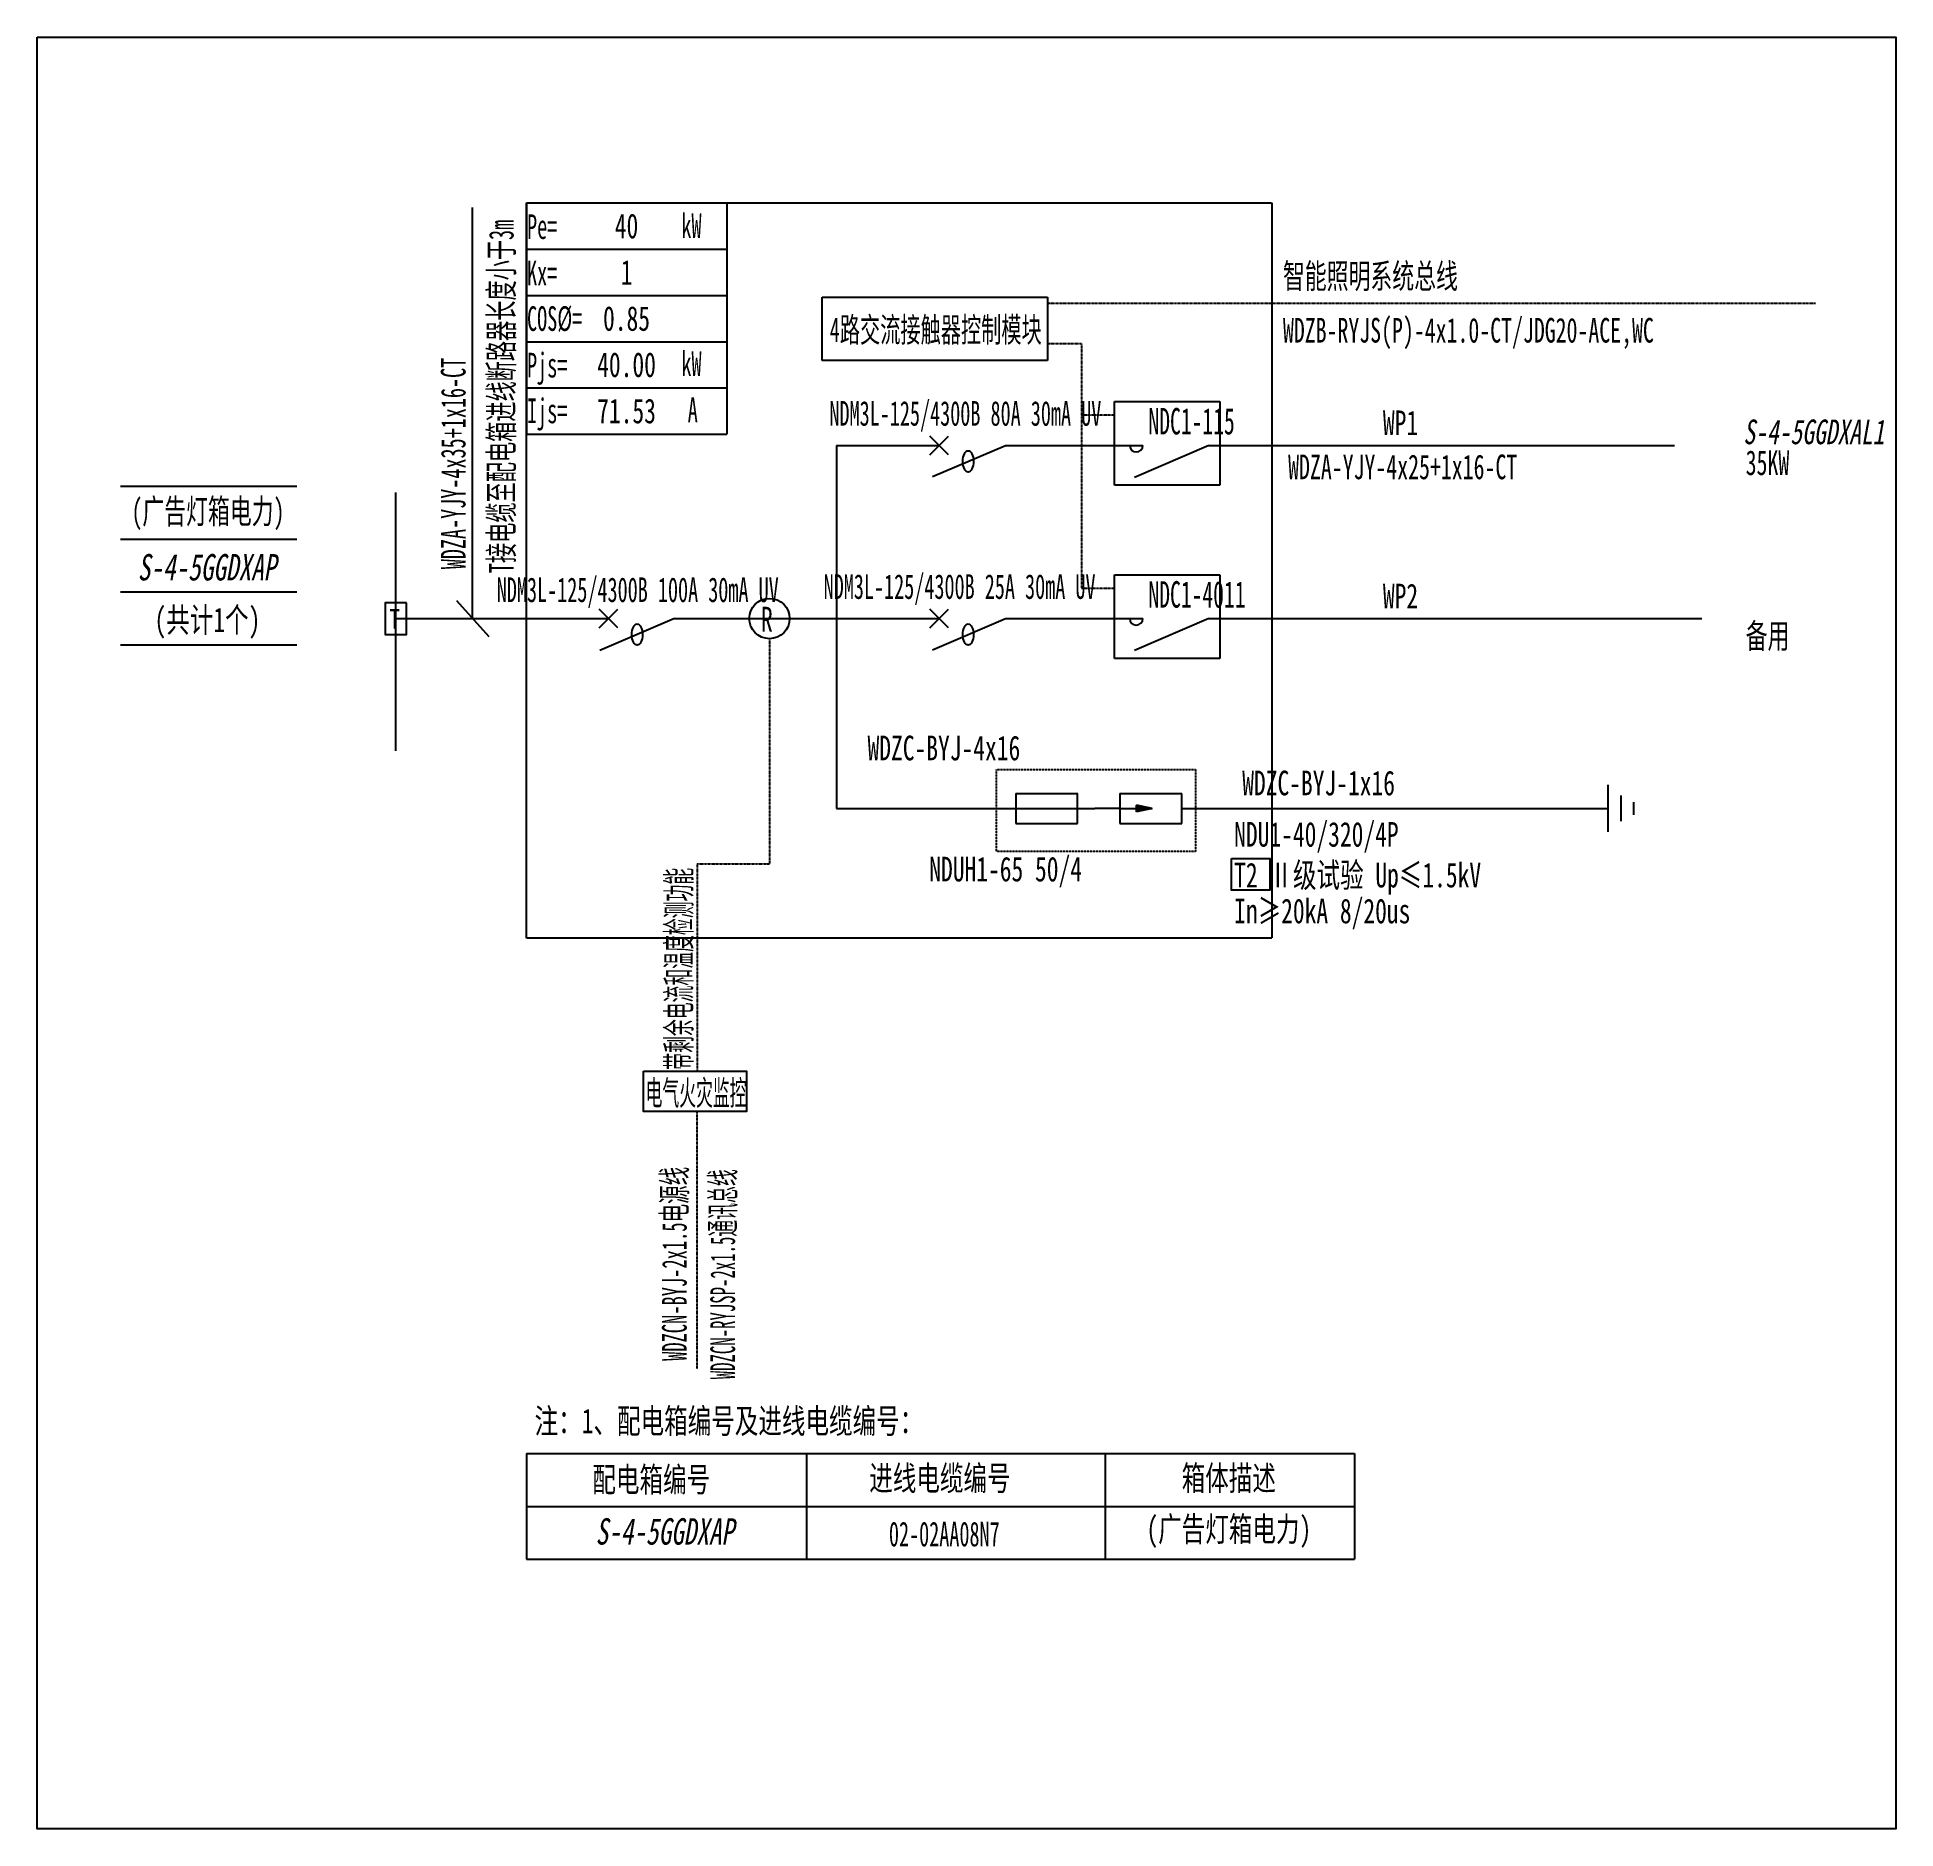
# Model space of a CAD drawing. Extents: x 329080 to 331404, y 333680 to 335921.
import ezdxf
from ezdxf.enums import TextEntityAlignment as Align

# ---------------------------------------------------------------- set-up
doc = ezdxf.new("R2010")
doc.units = 0
doc.header["$MEASUREMENT"] = 0
for name, pattern in [('DASHDOT', [1, 0.5, -0.25, 0, -0.25]), ('DASHDOT2', [0.5, 0.25, -0.125, 0, -0.125]), ('DASHDOTX2', [2, 1, -0.5, 0, -0.5]), ('DASHED', [0.75, 0.5, -0.25]), ('DASHED2', [0.375, 0.25, -0.125])]:
    doc.linetypes.add(name, pattern=pattern)
for name, color, linetype in [('D_E_Eqpm(强电设备)', 100, 'Continuous'), ('D_E_Eqpm（强电设备）', 100, 'Continuous'), ('D_E_Text(强电文字)', 51, 'Continuous'), ('D_E_Text（强电文字）', 51, 'Continuous'), ('D_E_Tray（强电普通桥架）', 51, 'Continuous'), ('D_E_Wire(强电线缆)', 10, 'Continuous'), ('D_E_Wire（强电线缆）', 10, 'Continuous'), ('D_El_Eqpm（弱电设备）', 100, 'Continuous'), ('D_El_Text（弱电文字）', 51, 'Continuous'), ('D_T_TableDim（表格尺寸）', 255, 'Continuous'), ('DQ-漏电火灾', 80, 'Continuous'), ('DQ_Eqpm', 100, 'Continuous'), ('系统图', 220, 'Continuous')]:
    doc.layers.add(name, color=color, linetype=linetype)
doc.styles.add('$1$电气', font='', dxfattribs={"width": 0.7})
doc.styles.add('$1$电气箱', font='simhei.ttf', dxfattribs={"width": 0.8, "oblique": 10})
doc.styles.add('电气', font='', dxfattribs={"width": 0.7})
doc.styles.add('电气箱', font='simhei.ttf', dxfattribs={"width": 0.8, "oblique": 10})
doc.styles.get('$1$电气').set_extended_font_data('SimSun')
doc.styles.get('电气').set_extended_font_data('SimSun')

# ---------------------------------------------------------------- blocks, each defined once
blk = doc.blocks.new('T接箱')
at = {"layer": 'DQ_Eqpm'}
blk.add_lwpolyline([(313, 172), (73, 172), (73, -188), (313, -188)], close=True, dxfattribs=at)
at = {"layer": 'DQ_Eqpm', "color": 51, "style": '电气', "width": 0.8}
blk.add_text('T', height=220, dxfattribs=at).set_placement((120, -121))

msp = doc.modelspace()

# ---------------------------------------------------------------- linework, layer by layer
at = {"linetype": 'DASHED'}
for p, q in [((329691.3, 334794, 0), (329691.3, 335713.6, 0)), ((329691.3, 335713.6, 0), (330623.8, 335713.6, 0)), ((330623.8, 335713.6, 0), (330623.8, 334794, 0)), ((330426.8, 335465.3, 0), (330558.5, 335465.3, 0)), ((330426.8, 335360.6, 0), (330426.8, 335465.3, 0)), ((330558.5, 335465.3, 0), (330558.5, 335360.6, 0)), ((330558.5, 335360.6, 0), (330426.8, 335360.6, 0)), ((330426.8, 335248.7, 0), (330558.5, 335248.7, 0)), ((330426.8, 335144, 0), (330426.8, 335248.7, 0)), ((330558.5, 335248.7, 0), (330558.5, 335144, 0)), ((330558.5, 335144, 0), (330426.8, 335144, 0)), ((330623.8, 334794, 0), (329691.3, 334794, 0))]:
    msp.add_line(p, q, dxfattribs=at)
at = {"linetype": 'DASHED2', "elevation": 0}
msp.add_lwpolyline([(330279.2, 335004.8), (330528.1, 335004.8), (330528.1, 334902.3), (330279.2, 334902.3)], close=True, dxfattribs=at)
at = {"layer": 'D_E_Eqpm(强电设备)', "color": 100}
for p, q in [((330196.1, 335398.7, 0), (330219.4, 335422.1, 0)), ((330219.4, 335398.7, 0), (330196.1, 335422.1, 0)), ((330196.1, 335398.7, 0), (330219.4, 335422.1, 0)), ((330219.4, 335398.7, 0), (330196.1, 335422.1, 0)), ((330199.3, 335371.3, 0), (330290.4, 335410.4, 0)), ((330545, 335410.4, 0), (330451.7, 335370.4, 0)), ((329782.2, 335182.1, 0), (329805.6, 335205.5, 0)), ((329805.6, 335182.1, 0), (329782.2, 335205.5, 0)), ((329876.5, 335193.8, 0), (329783.2, 335153.8, 0)), ((330196.1, 335182.1, 0), (330219.4, 335205.5, 0)), ((330219.4, 335182.1, 0), (330196.1, 335205.5, 0)), ((330196.1, 335182.1, 0), (330219.4, 335205.5, 0)), ((330219.4, 335182.1, 0), (330196.1, 335205.5, 0)), ((330199.3, 335154.7, 0), (330290.4, 335193.8, 0)), ((330545, 335193.8, 0), (330451.7, 335153.8, 0))]:
    msp.add_line(p, q, dxfattribs=at)
at = {"layer": 'D_E_Eqpm(强电设备)'}
for p, q in [((330303.5, 334975, 0), (330381, 334975, 0)), ((330303.5, 334975, 0), (330303.5, 334937.5, 0)), ((330380.7, 334937.5, 0), (330380.7, 334975, 0)), ((330433.6, 334975, 0), (330511.1, 334975, 0)), ((330433.6, 334975, 0), (330433.6, 334937.5, 0)), ((330510.9, 334937.5, 0), (330510.9, 334975, 0)), ((330303.5, 334937.5, 0), (330380.7, 334937.5, 0)), ((330433.6, 334956.2, 0), (330402.3, 334956.2, 0)), ((330433.6, 334956.2, 0), (330473.8, 334956.2, 0)), ((330433.6, 334937.5, 0), (330510.9, 334937.5, 0)), ((330473.8, 334956.2, 0), (330454.3, 334960.2, 0)), ((330454.3, 334952.2, 0), (330454.3, 334960.2, 0)), ((330473.8, 334956.2, 0), (330454.3, 334952.2, 0))]:
    msp.add_line(p, q, dxfattribs=at)
at = {"layer": 'D_E_Eqpm(强电设备)', "color": 100}
for centre in [(330454.1, 335410.4, 0), (330454.1, 335193.8, 0)]:
    msp.add_arc(centre, 8.26, 180, 0, dxfattribs=at)
at = {"layer": 'D_E_Eqpm(强电设备)'}
msp.add_solid([(330454.3, 334952.2, 0), (330473.8, 334956.2, 0), (330454.3, 334960.2, 0)], dxfattribs=at)
at = {"layer": 'D_E_Eqpm（强电设备）'}
for p, q in [((330061.4, 335595.7, 0), (330342.9, 335595.7, 0)), ((330061.4, 335516.6, 0), (330061.4, 335595.7, 0)), ((330342.9, 335595.7, 0), (330342.9, 335516.6, 0)), ((330342.9, 335516.6, 0), (330061.4, 335516.6, 0))]:
    msp.add_line(p, q, dxfattribs=at)
for centre in [(330243.8, 335390.4, 0), (329829.9, 335173.8, 0), (330243.8, 335173.8, 0)]:
    msp.add_ellipse(centre, major_axis=(0, 13.3), ratio=0.500475, dxfattribs=at)
at = {"layer": 'D_E_Text（强电文字）'}
for p, q in [((329624.1, 335193.8, 0), (329624.1, 335708, 0)), ((329691.3, 335713.6, 0), (329942, 335713.6, 0)), ((329691.3, 335713.6, 0), (329691.3, 335424.3, 0)), ((329942, 335713.6, 0), (329942, 335424.3, 0)), ((329691.3, 335655.7, 0), (329942, 335655.7, 0)), ((329691.3, 335597.9, 0), (329942, 335597.9, 0)), ((329691.3, 335540, 0), (329942, 335540, 0)), ((329691.3, 335482.2, 0), (329942, 335482.2, 0)), ((329691.3, 335424.3, 0), (329942, 335424.3, 0)), ((329604, 335216.2, 0), (329644.3, 335171.4, 0))]:
    msp.add_line(p, q, dxfattribs=at)
at = {"layer": 'D_E_Text（强电文字）', "elevation": 0}
msp.add_lwpolyline([(330573.1, 334893.6), (330621, 334893.6), (330621, 334854.2), (330573.1, 334854.2)], close=True, dxfattribs=at)
at = {"layer": 'D_E_Wire(强电线缆)', "color": 10}
for p, q in [((330079.1, 335410.4, 0), (330207.8, 335410.4, 0)), ((330079.1, 335410.4, 0), (330207.8, 335410.4, 0)), ((330290.4, 335410.4, 0), (330462.3, 335410.4, 0)), ((330545, 335410.4, 0), (331127.4, 335410.4, 0)), ((330079.1, 335193.8, 0), (330207.8, 335193.8, 0)), ((330079.1, 335193.8, 0), (330207.8, 335193.8, 0)), ((330290.4, 335193.8, 0), (330462.3, 335193.8, 0)), ((330545, 335193.8, 0), (331161.3, 335193.8, 0))]:
    msp.add_line(p, q, dxfattribs=at)
at = {"layer": 'D_E_Wire（强电线缆）', "linetype": 'DASHDOT2'}
for p, q in [((330342.9, 335588.3, 0), (331303.7, 335588.3, 0)), ((330342.9, 335537.9, 0), (330385.7, 335537.9, 0)), ((330385.7, 335537.9, 0), (330385.7, 335231.5, 0)), ((330426.8, 335448.1, 0), (330385.7, 335448.1, 0)), ((330426.8, 335231.5, 0), (330385.7, 335231.5, 0))]:
    msp.add_line(p, q, dxfattribs=at)
at = {"layer": 'D_E_Wire（强电线缆）'}
for p, q in [((330079.1, 335410.4, 0), (330079.1, 334956.2, 0)), ((329528.1, 335028.4, 0), (329528.1, 335351.4, 0)), ((329528.1, 335193.8, 0), (329793.9, 335193.8, 0)), ((329876.5, 335193.8, 0), (330079.1, 335193.8, 0)), ((331044.4, 334926.9, 0), (331044.4, 334985.7, 0)), ((331060.5, 334940.2, 0), (331060.5, 334972.4, 0)), ((331076.5, 334948.2, 0), (331076.5, 334964.3, 0)), ((330079.1, 334956.2, 0), (330402.3, 334956.2, 0)), ((330510.9, 334956.2, 0), (331044.4, 334956.2, 0))]:
    msp.add_line(p, q, dxfattribs=at)
at = {"layer": 'D_El_Eqpm（弱电设备）', "color": 3}
msp.add_line((329966.6, 334577.2, 0), (329838, 334577.2, 0), dxfattribs=at)
at = {"layer": 'D_El_Eqpm（弱电设备）', "color": 3, "elevation": 0}
msp.add_lwpolyline([(329838, 334627.7), (329966.6, 334627.7), (329966.6, 334577.2), (329838, 334577.2)], close=True, dxfattribs=at)
at = {"layer": 'D_T_TableDim（表格尺寸）', "color": 255}
for p, q in [((329183.8, 335359.4, 0), (329404.2, 335359.4, 0)), ((329183.8, 335293.3, 0), (329404.2, 335293.3, 0)), ((329183.8, 335227.2, 0), (329404.2, 335227.2, 0)), ((329183.8, 335161.1, 0), (329404.2, 335161.1, 0))]:
    msp.add_line(p, q, dxfattribs=at)
at = {"layer": 'D_T_TableDim（表格尺寸）', "ltscale": 3.5}
for p, q in [((329691.3, 334149.3, 0), (330726.9, 334149.3, 0)), ((329691.3, 334149.3, 0), (329691.3, 334017.1, 0)), ((330041.5, 334149.3, 0), (330041.5, 334017.1, 0)), ((330415.3, 334149.3, 0), (330415.3, 334017.1, 0)), ((330726.9, 334149.3, 0), (330726.9, 334017.1, 0)), ((329691.3, 334083.2, 0), (330726.9, 334083.2, 0)), ((329691.3, 334083.2, 0), (330726.9, 334083.2, 0)), ((330041.5, 334083.2, 0), (330041.5, 334017.1, 0)), ((330415.3, 334083.2, 0), (330415.3, 334017.1, 0)), ((329691.3, 334017.1, 0), (330726.9, 334017.1, 0))]:
    msp.add_line(p, q, dxfattribs=at)
at = {"layer": 'DQ-漏电火灾', "linetype": 'DASHDOT', "ltscale": 0.5}
for p, q in [((329995.3, 335168.5, 0), (329995.3, 334886.9, 0)), ((329905.1, 334886.9, 0), (329905.1, 334627.7, 0)), ((329905.1, 334886.9, 0), (329995.3, 334886.9, 0)), ((329905.1, 334255.2, 0), (329905.1, 334577.2, 0))]:
    msp.add_line(p, q, dxfattribs=at)
at = {"layer": 'DQ-漏电火灾', "color": 3}
msp.add_circle((329995.3, 335193.8, 0), 25.2, dxfattribs=at)
at = {"layer": '系统图', "ltscale": 9973.992009}
msp.add_lwpolyline([(329079.5, 335921), (331404, 335921), (331404, 333680), (329079.5, 333680)], close=True, dxfattribs=at)

# ---------------------------------------------------------------- block references
at = {"layer": 'D_E_Eqpm（强电设备）', "xscale": 0.1101957550793826, "yscale": 0.1101957550793826, "zscale": 0.1101957550793826}
msp.add_blockref('T接箱', (329506.8, 335194.7, 0), dxfattribs=at)

# ---------------------------------------------------------------- texts
at = {"layer": 'D_E_Text(强电文字)', "color": 51, "style": '电气', "width": 0.6}
for s, p in [('NDC1-115', (330469.3, 335424.1, 0)), ('NDC1-4011', (330469.3, 335207.5, 0))]:
    msp.add_text(s, height=33.06, dxfattribs=at).set_placement(p)
at = {"layer": 'D_E_Text(强电文字)', "style": '电气', "width": 0.7}
for s, p in [('WDZC-BYJ-4x16', (330118, 335016.5, 0)), ('WDZC-BYJ-1x16', (330586.6, 334972.7, 0)), ('T2 Ⅱ级试验 Up≤1.5kV ', (330576.5, 334857.5, 0)), ('In≥20kA 8/20us', (330576.5, 334812.6, 0))]:
    msp.add_text(s, height=30.855, dxfattribs=at).set_placement(p)
at = {"layer": 'D_E_Text(强电文字)', "color": 51, "true_color": 0xffff7f, "style": '电气', "width": 0.7}
msp.add_text('NDU1-40/320/4P', height=30.855, dxfattribs=at).set_placement((330576.5, 334908.5, 0))
at = {"layer": 'D_E_Text（强电文字）', "style": '电气', "width": 0.6}
for s, p in [('T接电缆至配电箱进线断路器长度小于3m', (329675.3, 335250.7, 0)), ('WDZA-YJY-4x35+1x16-CT', (329615.2, 335255.5, 0))]:
    msp.add_text(s, height=30.855, rotation=90, dxfattribs=at).set_placement(p)
at = {"layer": 'D_E_Text（强电文字）', "linetype": 'Continuous', "style": '电气', "width": 0.6}
for s, height, p in [('Pe=', 30.85, (329692.2, 335668.6, 0)), ('kW', 30.85, (329885.2, 335669.6, 0)), ('Kx=', 30.85, (329692.2, 335610.5, 0)), ('COS%%C=', 30.85, (329692.2, 335553.6, 0)), ('Pjs=', 30.85, (329692.2, 335495.4, 0)), ('kW', 30.85, (329885.2, 335497.3, 0)), ('Ijs=', 30.85, (329692.2, 335438.2, 0)), ('A', 30.9, (329893.1, 335439.4, 0))]:
    msp.add_text(s, height=height, dxfattribs=at).set_placement(p)
at = {"layer": 'D_E_Text（强电文字）'}
for s, height, style, width, p in [('智能照明系统总线', 30.85, '电气', 0.65, (330637.5, 335606.8, 0)), ('WDZB-RYJS(P)-4x1.0-CT/JDG20-ACE,WC', 30.855, '电气', 0.65, (330637.5, 335539, 0)), ('WP1', 30.85, '电气', 0.7, (330762.5, 335423.2, 0)), ('35KW', 30.85, '$1$电气', 0.65, (331216.2, 335373.3, 0)), ('WDZA-YJY-4x25+1x16-CT', 30.855, '电气', 0.65, (330644, 335368.1, 0)), ('WP2', 30.85, '电气', 0.7, (330762.5, 335206.6, 0)), ('备用', 30.85, '$1$电气', 0.65, (331216.2, 335156.7, 0)), ('注：1、配电箱编号及进线电缆编号：', 30.855, '电气', 0.7, (329701.6, 334174.7, 0))]:
    msp.add_text(s, height=height, dxfattribs=dict(at, style=style, width=width)).set_placement(p)
for s, height, style, width, p in [('4路交流接触器控制模块', 30.855, '电气', 0.6, (330203.3, 335555.8, 0)), ('NDM3L-125/4300B 80A 30mA UV', 30.855, '$1$电气', 0.6, (330240.3, 335447.9, 0)), ('(广告灯箱电力)', 30.85, '$1$电气', 0.65, (329293.1, 335326.2, 0)), ('NDM3L-125/4300B 100A 30mA UV', 30.855, '电气', 0.6, (329830.6, 335227.3, 0)), ('NDM3L-125/4300B 25A 30mA UV', 30.855, '$1$电气', 0.6, (330233.1, 335231.3, 0)), ('电气火灾监控', 30.85, '电气', 0.5, (329903.5, 334601.3, 0)), ('配电箱编号', 30.85, '电气', 0.7, (329847.5, 334117.6, 0)), ('进线电缆编号', 30.85, '电气', 0.7, (330208.5, 334119.3, 0)), ('箱体描述', 30.85, '电气', 0.7, (330569.8, 334119.3, 0)), ('02-02AA08N7', 30.855, '电气', 0.6, (330214, 334048.5, 0)), ('(广告灯箱电力)', 30.85, '电气', 0.7, (330569.8, 334053.2, 0))]:
    msp.add_text(s, height=height, dxfattribs=dict(at, style=style, width=width)).set_placement(p, align=Align.MIDDLE)
at = {"layer": 'D_E_Text（强电文字）', "oblique": 10, "width": 0.7}
for style, p in [('$1$电气箱', (329291.8, 335258, 0)), ('电气箱', (329864.4, 334052, 0))]:
    msp.add_text('S-4-5GGDXAP', height=33.059, dxfattribs=dict(at, style=style)).set_placement(p, align=Align.MIDDLE)
at = {"layer": 'D_E_Text（强电文字）', "style": '$1$电气', "width": 0.7}
msp.add_text('(共计1个)', height=30.85, dxfattribs=at).set_placement((329292.4, 335176.8, 0), align=Align.CENTER)
at = {"layer": 'D_E_Text（强电文字）', "color": 51, "true_color": 0xffff7f, "style": '电气', "width": 0.7}
msp.add_text('NDUH1-65 50/4', height=30.855, dxfattribs=at).set_placement((330195.2, 334865, 0))
at = {"layer": 'D_E_Text（强电文字）', "width": 250.672, "attachment_point": 5, "style": '电气'}
for s, insert, char_height in [('40', (329816.6, 335684.6, 0), 30.85), ('1', (329816.6, 335626.8, 0), 30.9), ('0.85', (329816.6, 335568.9, 0), 30.85), ('{\\C200;40.00}', (329816.6, 335511.1, 0), 30.855), ('{\\C200;71.53}', (329816.6, 335453.2, 0), 30.855)]:
    msp.add_mtext(s, dxfattribs=dict(at, insert=insert, char_height=char_height))
at = {"layer": 'D_E_Tray（强电普通桥架）', "linetype": 'DASHDOTX2', "style": '电气箱', "oblique": 10, "width": 0.7}
msp.add_text('S-4-5GGDXAL1', height=30.855, dxfattribs=at).set_placement((331213.3, 335411.9, 0))
at = {"layer": 'D_El_Text（弱电文字）', "color": 1, "style": '电气', "width": 0.5}
msp.add_text('带剩余电流和温度检测功能', height=30.855, rotation=90, dxfattribs=at).set_placement((329897.3, 334629.5, 0))
at = {"layer": 'D_El_Text（弱电文字）', "style": '电气'}
for s, width, p in [('WDZCN-BYJ-2x1.5电源线', 0.55, (329891.8, 334265.3, 0)), ('WDZCN-RYJSP-2x1.5通讯总线', 0.5, (329952.3, 334242.3, 0))]:
    msp.add_text(s, height=30.855, rotation=90, dxfattribs=dict(at, width=width)).set_placement(p)
at = {"layer": 'DQ-漏电火灾', "color": 50, "style": '电气', "width": 0.7}
msp.add_text('R', height=30.9, dxfattribs=at).set_placement((329984.7, 335177.6, 0))

doc.saveas('drawing.dxf')
